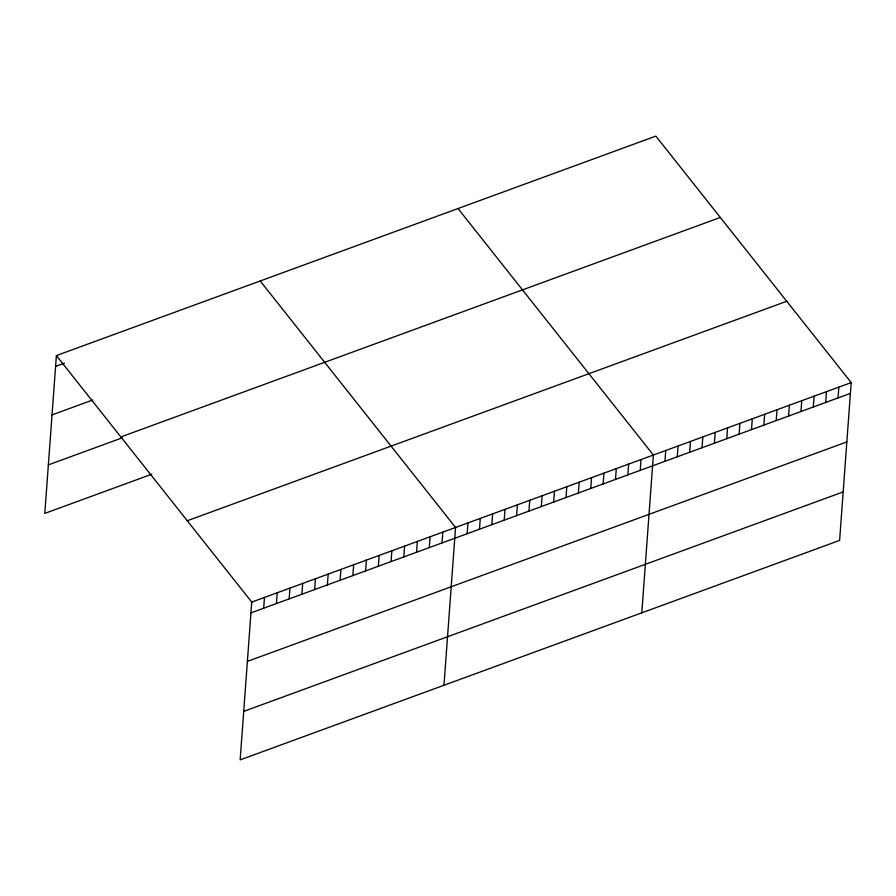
<?xml version="1.0" encoding="UTF-8"?>
<svg xmlns="http://www.w3.org/2000/svg" width="896" height="896" viewBox="0 0 896 896"><rect width="100%" height="100%" fill="white"/><g stroke="black" fill="none" stroke-linecap="round" stroke-linejoin="round"><path stroke-width="1.34" d="M56.392 355.589L251.742 602.09L240.15 759.886L839.608 540.411L851.2 382.603L655.85 136.114L56.392 355.589L44.8 513.397L151.805 474.219M263.682 608.227L264.477 597.419M276.427 603.557L277.211 592.76M289.162 598.898L289.957 588.09M301.896 594.227L302.691 583.43M314.642 589.568L315.437 578.76M327.376 584.909L328.171 574.101M340.11 580.238L340.906 569.442M352.856 575.579L353.651 564.771M365.59 570.909L366.386 560.112M378.336 566.25L379.12 555.442M391.07 561.579L391.866 550.782M403.805 556.92L404.6 546.123M416.55 552.261L417.334 541.453M429.285 547.59L430.08 536.794M442.019 542.931L442.814 532.123M443.968 685.261L455.56 527.464L260.21 280.963M467.13 533.736L467.925 522.939M479.494 529.211L480.278 518.414M491.859 524.686L492.643 513.878M504.213 520.162L505.008 509.354M516.578 515.626L517.373 504.829M528.942 511.101L529.738 500.304M541.307 506.576L542.102 495.779M553.672 502.051L554.467 491.243M566.037 497.526L566.832 486.718M578.402 493.002L579.197 482.194M590.766 488.466L591.562 477.669M603.131 483.941L603.926 473.144M615.496 479.416L616.291 468.619M627.861 474.891L628.645 464.083M640.226 470.366L641.01 459.558M641.794 612.842L653.374 455.034L458.024 208.544M664.944 461.306L665.739 450.509M677.309 456.781L678.104 445.984M689.674 452.256L690.469 441.459M702.038 447.731L702.834 436.923M714.403 443.206L715.198 432.398M726.768 438.682L727.563 427.874M739.133 434.146L739.928 423.349M751.498 429.621L752.293 418.824M763.862 425.096L764.658 414.299M776.227 420.571L777.011 409.763M788.592 416.046L789.376 405.238M800.957 411.51L801.741 400.714M813.31 406.986L814.106 396.189M825.675 402.461L826.47 391.664M838.04 397.936L838.835 387.139M55.597 366.397L64.512 363.126M52.035 414.904L92.792 399.974M120.859 436.934L720.317 217.459M48.362 464.878L122.248 437.83M187.275 520.744L786.733 301.269M251.742 602.09L851.2 382.603M250.947 612.886L850.405 393.411M247.386 661.394L846.843 441.918M243.712 711.379L843.17 491.904"/></g></svg>
